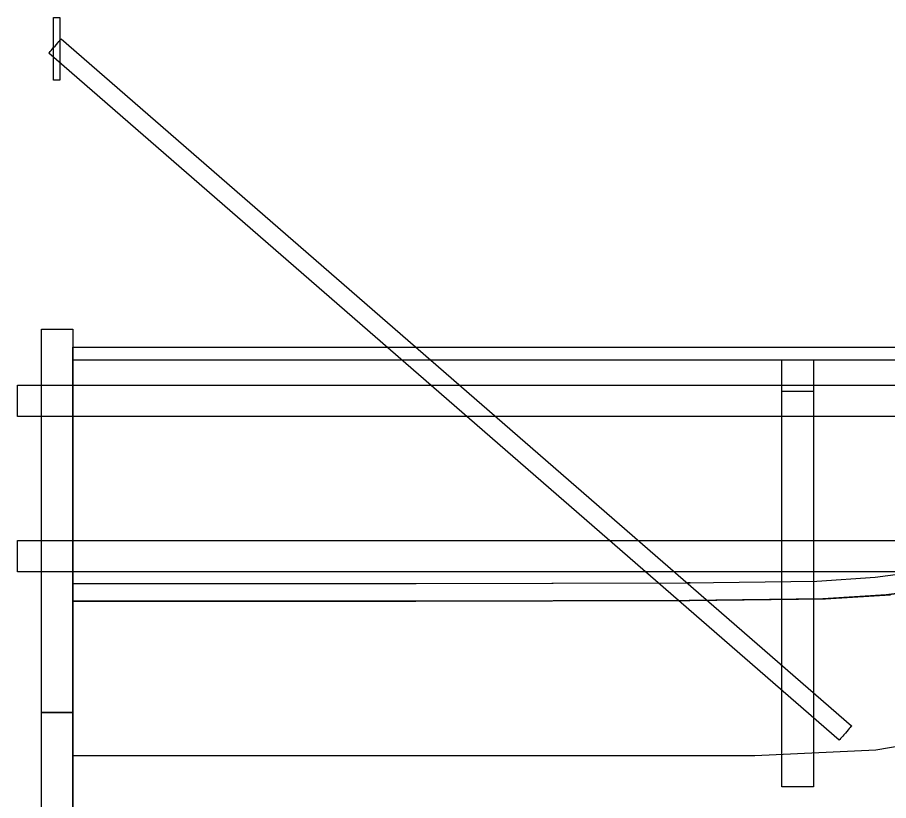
# Model space of a CAD drawing. Header units: millimetres. Extents: x 174511 to 265775, y -1918 to 26385.
# Drawn here: x 255339 to 256728, y 2555 to 3805 of the extents above; entities that cross this region are included whole.
import ezdxf

# ---------------------------------------------------------------- set-up
doc = ezdxf.new("R2010")
doc.units = ezdxf.units.MM

msp = doc.modelspace()

# ---------------------------------------------------------------- linework, layer by layer
at = {"color": 2, "true_color": 0xffff00, "extrusion": (0, -1.19209e-07, 1)}
msp.add_lwpolyline([(256649.7, 2651.5), (255389.3, 3747.8), (255389.6, 3748.1), (255390.3, 3749), (255391.5, 3750.3), (255393, 3752.1), (255394.8, 3754.2), (255396.9, 3756.6), (255399.2, 3759.1), (255401.4, 3761.7), (255403.5, 3764.1), (255405.3, 3766.2), (255406.9, 3768), (255408, 3769.3), (255408.8, 3770.2), (255409, 3770.5), (256669.4, 2674.1), (256669.2, 2673.8), (256668.4, 2673), (256667.3, 2671.7), (256665.7, 2669.9), (256663.9, 2667.8), (256661.8, 2665.4), (256659.6, 2662.8), (256657.3, 2660.2), (256655.3, 2657.9), (256653.4, 2655.8), (256651.9, 2654), (256650.7, 2652.7), (256650, 2651.8)], close=True, dxfattribs=at)
msp.add_lwpolyline([(256649.7, 2651.5), (255389.3, 3747.8), (255389.6, 3748.1), (255390.3, 3749), (255391.5, 3750.3), (255393, 3752.1), (255394.8, 3754.2), (255396.9, 3756.6), (255399.2, 3759.1), (255401.4, 3761.7), (255403.5, 3764.1), (255405.3, 3766.2), (255406.9, 3768), (255408, 3769.3), (255408.8, 3770.2), (255409, 3770.5), (256669.4, 2674.1), (256669.2, 2673.8), (256668.4, 2673), (256667.3, 2671.7), (256665.7, 2669.9), (256663.9, 2667.8), (256661.8, 2665.4), (256659.6, 2662.8), (256657.3, 2660.2), (256655.3, 2657.9), (256653.4, 2655.8), (256651.9, 2654), (256650.7, 2652.7), (256650, 2651.8)], close=True, dxfattribs=at)
at = {"color": 2, "true_color": 0xffff00, "extrusion": (1, -1.19209e-07, 0)}
msp.add_lwpolyline([(3115.7, 0), (3105.1, 0), (3090, 0), (3063.9, 0), (3027.7, 0), (2979.7, 0), (2928.3, 0), (2866.7, 0), (2796.6, 0), (2723.2, 0), (2639.9, 0), (2554.7, 0), (2498.7, 0), (2498.7, 0), (2554.7, 0), (2639.9, 0), (2723.2, 0), (2796.6, 0), (2866.7, 0), (2928.3, 0), (2979.7, 0), (3027.7, 0), (3063.9, 0), (3090, 0), (3105.1, 0), (3115.7, 0), (3117.4, 0), (3117.4, 0)], close=True, dxfattribs=at)
at = {"color": 2, "true_color": 0xffff00}
for points in [[(255396.8, 3804.8, 0), (255406.8, 3804.8, 0), (255406.8, 3704.8, 0), (255396.8, 3704.8, 0)], [(255396.8, 3804.8, 0), (255406.8, 3804.8, 0), (255406.8, 3704.8, 0), (255396.8, 3704.8, 0)], [(255427.8, 3305.7, 0), (255427.8, 3294.8, 0), (255427.8, 3279.1, 0), (255427.8, 3252.1, 0), (255427.8, 3214.8, 0), (255427.8, 3165.4, 0), (255427.8, 3112.3, 0), (255427.8, 3048.7, 0), (255427.8, 2976.3, 0), (255427.8, 2902.3, 0), (255427.8, 2813.9, 0), (255427.8, 2735.8, 0), (255427.8, 2695.6, 0), (255377.8, 2695.6, 0), (255377.8, 2735.8, 0), (255377.8, 2813.9, 0), (255377.8, 2902.3, 0), (255377.8, 2976.3, 0), (255377.8, 3048.7, 0), (255377.8, 3112.3, 0), (255377.8, 3165.4, 0), (255377.8, 3214.8, 0), (255377.8, 3252.1, 0), (255377.8, 3279.1, 0), (255377.8, 3294.8, 0), (255377.8, 3305.7, 0), (255377.8, 3307.4, 0), (255427.8, 3307.4, 0)], [(256558.5, 3258.6, 0), (256608.5, 3258.6, 0), (256608.5, 3254.4, 0), (256608.5, 3240.9, 0), (256608.5, 3217.8, 0), (256608.5, 3187.2, 0), (256608.5, 3147, 0), (256608.5, 3095.1, 0), (256608.5, 3037.8, 0), (256608.5, 2970.3, 0), (256608.5, 2901.3, 0), (256608.5, 2836.3, 0), (256608.5, 2772.4, 0), (256608.5, 2713.4, 0), (256608.5, 2666.7, 0), (256608.5, 2634.6, 0), (256608.5, 2626.4, 0), (256608.5, 2577.2, 0), (256558.5, 2577.2, 0), (256558.5, 2626.4, 0), (256558.5, 2634.6, 0), (256558.5, 2666.7, 0), (256558.5, 2713.4, 0), (256558.5, 2772.4, 0), (256558.5, 2836.3, 0), (256558.5, 2901.3, 0), (256558.5, 2970.3, 0), (256558.5, 3037.8, 0), (256558.5, 3095.1, 0), (256558.5, 3147, 0), (256558.5, 3187.2, 0), (256558.5, 3217.8, 0), (256558.5, 3240.9, 0), (256558.5, 3254.4, 0)], [(255339.2, 3217.8, 0), (257850.2, 3217.8, 0), (257850.2, 3167.8, 0), (255339.2, 3167.8, 0)], [(255339.2, 3217.8, 0), (257850.2, 3217.8, 0), (257850.2, 3167.8, 0), (255339.2, 3167.8, 0)], [(256558.5, 2577.2, 0), (256558.5, 2586.4, 0), (256558.5, 2620.6, 0), (256558.5, 2667.7, 0), (256558.5, 2726.6, 0), (256558.5, 2790.1, 0), (256558.5, 2854.7, 0), (256558.5, 2923.5, 0), (256558.5, 2990.3, 0), (256558.5, 3047, 0), (256558.5, 3098.3, 0), (256558.5, 3138, 0), (256558.5, 3168.3, 0), (256558.5, 3191.1, 0), (256558.5, 3204.5, 0), (256558.5, 3208.6, 0), (256608.5, 3208.6, 0), (256608.5, 3204.5, 0), (256608.5, 3191.1, 0), (256608.5, 3168.3, 0), (256608.5, 3138, 0), (256608.5, 3098.3, 0), (256608.5, 3047, 0), (256608.5, 2990.3, 0), (256608.5, 2923.5, 0), (256608.5, 2854.7, 0), (256608.5, 2790.1, 0), (256608.5, 2726.6, 0), (256608.5, 2667.7, 0), (256608.5, 2620.6, 0), (256608.5, 2586.4, 0), (256608.5, 2577.2, 0)], [(255339.2, 2970.3, 0), (257556.2, 2970.3, 0), (257556.2, 2920.3, 0), (255339.2, 2920.3, 0)], [(255339.2, 2970.3, 0), (257556.2, 2970.3, 0), (257556.2, 2920.3, 0), (255339.2, 2920.3, 0)], [(255427.8, 2695.6, 0), (255427.8, 2498.8, 0), (255377.8, 2498.8, 0), (255377.8, 2695.6, 0)]]:
    msp.add_polyline3d(points, close=True, dxfattribs=at)
for points in [[(256891.7, 2666.9, 0), (256708.1, 2635.4, 0), (256515.3, 2626.4, 0), (255427.8, 2626.4, 0), (255427.8, 2646.1, 0), (255427.8, 2654, 0), (255427.8, 2685.1, 0), (255427.8, 2731.6, 0), (255427.8, 2790.7, 0), (255427.8, 2854.8, 0), (255427.8, 2919.9, 0), (255427.8, 2989.1, 0), (255427.8, 3056.8, 0), (255427.8, 3114.4, 0), (255427.8, 3166.4, 0), (255427.8, 3206.9, 0), (255427.8, 3237.7, 0), (255427.8, 3260.8, 0), (255427.8, 3274.4, 0), (255427.8, 3278.6, 0), (257901, 3278.6, 0)], [(256891.7, 2666.9, 0), (256708.1, 2635.4, 0), (256515.3, 2626.4, 0), (255427.8, 2626.4, 0), (255427.8, 2634.7, 0), (255427.8, 2666.7, 0), (255427.8, 2713.4, 0), (255427.8, 2772.4, 0), (255427.8, 2836.3, 0), (255427.8, 2901.2, 0), (255427.8, 2970.3, 0), (255427.8, 3037.8, 0), (255427.8, 3095.1, 0), (255427.8, 3147, 0), (255427.8, 3187.2, 0), (255427.8, 3217.8, 0), (255427.8, 3240.9, 0), (255427.8, 3254.4, 0), (255427.8, 3258.6, 0), (257901, 3258.6, 0)], [(256730.3, 2500.9, 0), (256627, 2494.4, 0), (256411.3, 2491.7, 0), (256410.4, 2491.7, 0), (256407.8, 2491.7, 0), (255974.3, 2490.7, 0), (255427.8, 2490.7, 0), (255427.8, 2809.1, 0), (255427.8, 2901.5, 0), (255974.3, 2901.5, 0), (256407.8, 2902.4, 0), (256613.8, 2905.2, 0), (256707, 2911.7, 0), (256800.2, 2923.7, 0)], [(256731.7, 2883.3, 0), (256627.8, 2876.8, 0), (256411.5, 2874.1, 0), (255974.9, 2873.2, 0), (255427.8, 2873.2, 0), (255427.8, 2883.2, 0), (255427.8, 2901.5, 0), (255974.9, 2901.5, 0), (256412, 2902.4, 0), (256410.4, 2902.4, 0), (256407.8, 2902.4, 0), (256613.8, 2905.2, 0), (256707, 2911.7, 0), (256800.1, 2923.7, 0)], [(256730.3, 2500.9, 0), (256627, 2494.4, 0), (256411.3, 2491.7, 0), (255974.8, 2490.7, 0), (255427.8, 2490.7, 0), (255427.8, 2509.1, 0), (255427.8, 2519.1, 0), (255974.8, 2519.1, 0), (256410.9, 2520, 0), (256410.4, 2520, 0), (255974.7, 2519.1, 0), (255427.8, 2519.1, 0), (255427.8, 2873.2, 0), (255974.7, 2873.2, 0), (256410.4, 2874.1, 0), (256623.7, 2876.8, 0), (256724.5, 2883.3, 0), (256822.7, 2895.4, 0)], [(256822.7, 2895.4, 0), (256724.5, 2883.3, 0), (256623.7, 2876.8, 0), (256410.4, 2874.1, 0), (256411.5, 2874.1, 0), (256627.8, 2876.8, 0), (256731.7, 2883.3, 0)]]:
    msp.add_polyline3d(points, dxfattribs=at)

doc.saveas('drawing.dxf')
